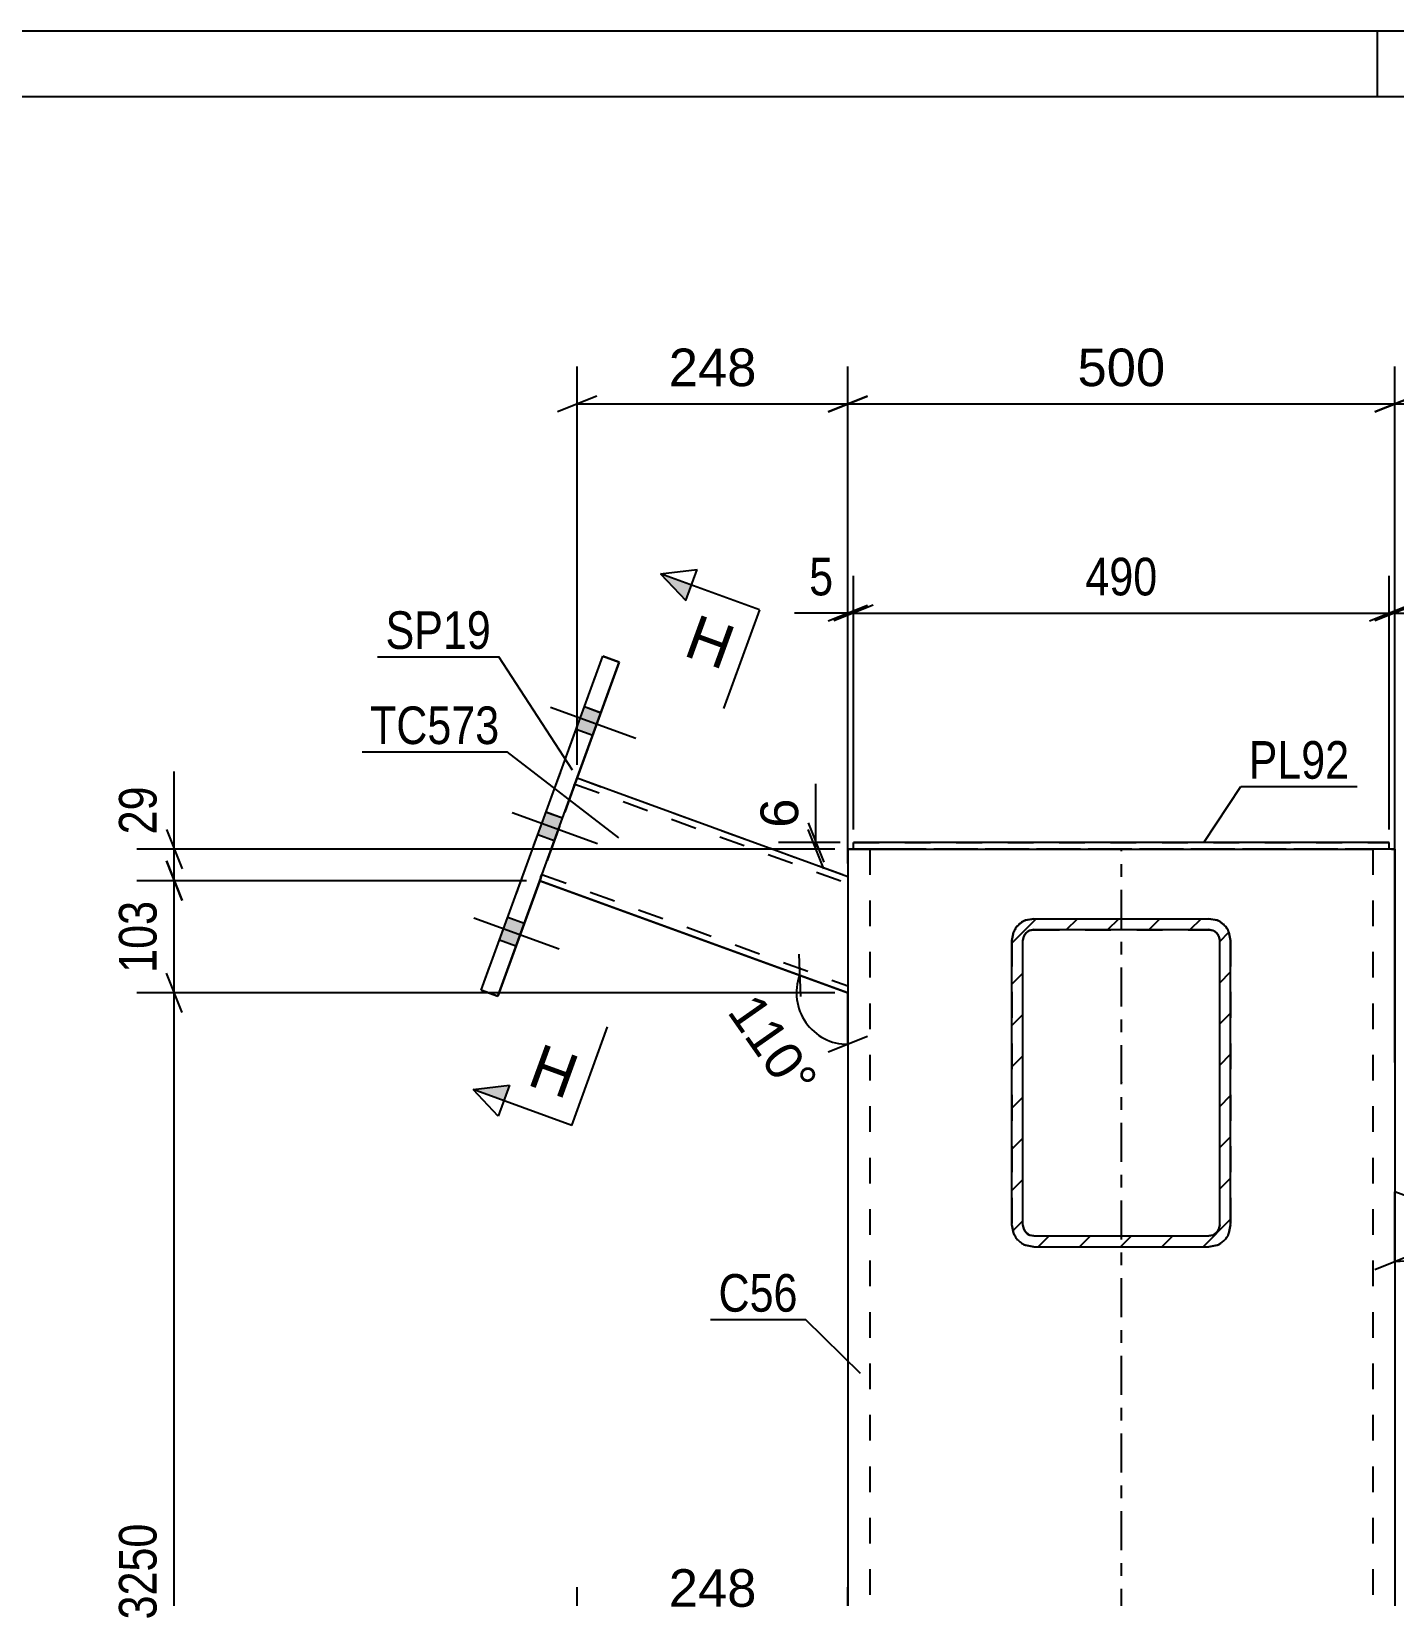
# Model space of a CAD drawing. Header units: millimetres. Extents: x -163 to 431, y -189 to 231.
# Drawn here: x 118.4 to 222.3, y 111.9 to 231.2 of the extents above; entities that cross this region are included whole.
import ezdxf

# ---------------------------------------------------------------- set-up
doc = ezdxf.new("R2010")
doc.units = ezdxf.units.MM
doc.linetypes.add('DXK_LINE_DOT2', pattern=[3.9198, 1.9599, -1.9599])
doc.linetypes.add('DXK_LINE_DOT3', pattern=[5.9187, 2.979, -0.9799, 0.9799, -0.9799])
doc.styles.add('Arial', font='ARIAL.TTF', dxfattribs={"height": 0.2})
doc.styles.add('Arial Narrow', font='ARIALN.TTF', dxfattribs={"height": 0.2})

# ---------------------------------------------------------------- blocks, each defined once
blk = doc.blocks.new('Unknown-284932107-1134')
at = {"color": 5, "linetype": 'Continuous'}
for p, q in [((430.97, 231.21), (-163.03, 231.21)), ((220.97, 226.21), (220.97, 231.21)), ((425.97, 226.21), (-158.03, 226.21))]:
    blk.add_line(p, q, dxfattribs=at)
blk = doc.blocks.new('Part-284932107-2715 - 2539')
at = {"linetype": 'Continuous'}
h = blk.add_hatch(dxfattribs=at)
h.set_pattern_fill('', scale=0.7, style=0, pattern_type=0)
h.set_pattern_definition([(45, (209.6648, 162.5656), (-1.57154, 1.57154), [])])
h.paths.add_polyline_path([(209.79, 161.93), (209.66, 162.57), (209.3, 163.11), (208.76, 163.47), (208.12, 163.59), (194.79, 163.59), (194.15, 163.47), (193.61, 163.11), (193.25, 162.57), (193.12, 161.93), (193.12, 140.26), (193.25, 139.62), (193.61, 139.08), (194.15, 138.72), (194.79, 138.59), (208.12, 138.59), (208.76, 138.72), (209.3, 139.08), (209.66, 139.62), (209.79, 140.26)])
h.paths.add_polyline_path([(208.89, 139.94), (208.71, 139.67), (208.44, 139.49), (208.12, 139.43), (194.79, 139.43), (194.47, 139.49), (194.2, 139.67), (194.02, 139.94), (193.96, 140.26), (193.96, 161.93), (194.02, 162.25), (194.2, 162.52), (194.47, 162.7), (194.79, 162.76), (208.12, 162.76), (208.44, 162.7), (208.71, 162.52), (208.89, 162.25), (208.96, 161.93), (208.96, 140.26)])
at = {"color": 7, "linetype": 'DXK_LINE_DOT2'}
for p, q in [((194.15, 163.47), (194.79, 163.59)), ((194.79, 163.59), (208.12, 163.59)), ((194.79, 163.59), (194.79, 163.59)), ((208.12, 163.59), (208.12, 163.59)), ((208.12, 163.59), (208.76, 163.47)), ((193.12, 161.93), (193.25, 162.56)), ((194.02, 162.24), (193.96, 161.93)), ((194.2, 162.51), (194.2, 162.52)), ((208.71, 162.51), (208.71, 162.52)), ((208.96, 161.93), (208.89, 162.24)), ((209.66, 162.56), (209.79, 161.93)), ((193.12, 161.93), (193.12, 161.93)), ((193.12, 161.93), (193.12, 140.26)), ((193.96, 161.93), (193.96, 161.93)), ((193.96, 140.26), (193.96, 161.93)), ((208.96, 161.93), (208.96, 161.93)), ((208.96, 140.26), (208.96, 161.93)), ((209.79, 161.93), (209.79, 140.26)), ((193.25, 139.62), (193.12, 140.26)), ((193.96, 140.26), (193.96, 140.26)), ((193.96, 140.26), (194.02, 139.94)), ((208.89, 139.94), (208.96, 140.26)), ((208.96, 140.26), (208.96, 140.26)), ((209.79, 140.26), (209.66, 139.62)), ((194.47, 139.49), (194.79, 139.43)), ((194.79, 139.43), (194.79, 139.43)), ((194.79, 139.43), (208.12, 139.43)), ((208.12, 139.43), (208.44, 139.49)), ((208.12, 139.43), (208.12, 139.43))]:
    blk.add_line(p, q, dxfattribs=at)
at = {"color": 2, "linetype": 'Continuous'}
for p, q in [((194.79, 163.59), (194.15, 163.47)), ((194.79, 163.59), (208.12, 163.59)), ((208.76, 163.47), (208.12, 163.59)), ((193.25, 162.57), (193.12, 161.93)), ((193.96, 161.93), (194.02, 162.25)), ((194.79, 162.76), (194.47, 162.7)), ((194.47, 162.7), (194.79, 162.76)), ((194.79, 162.76), (194.79, 162.76)), ((194.79, 162.76), (208.12, 162.76)), ((194.79, 162.76), (208.12, 162.76)), ((208.12, 162.76), (208.12, 162.76)), ((208.44, 162.7), (208.12, 162.76)), ((208.12, 162.76), (208.44, 162.7)), ((208.89, 162.25), (208.96, 161.93)), ((209.79, 161.93), (209.66, 162.57)), ((193.12, 140.26), (193.12, 161.93)), ((193.96, 140.26), (193.96, 161.93)), ((208.96, 140.26), (208.96, 161.93)), ((209.79, 140.26), (209.79, 161.93)), ((193.12, 140.26), (193.25, 139.62)), ((194.02, 139.94), (193.96, 140.26)), ((208.96, 140.26), (208.89, 139.94)), ((209.66, 139.62), (209.79, 140.26)), ((193.61, 139.08), (193.61, 139.08)), ((194.79, 138.59), (194.15, 138.72)), ((194.15, 138.72), (194.79, 138.59)), ((194.79, 139.43), (194.47, 139.49)), ((194.79, 139.43), (208.12, 139.43)), ((194.79, 138.59), (208.12, 138.59)), ((194.79, 138.59), (194.79, 138.59)), ((194.79, 138.59), (208.12, 138.59)), ((208.44, 139.49), (208.12, 139.43)), ((208.76, 138.72), (208.12, 138.59)), ((208.12, 138.59), (208.76, 138.72)), ((208.12, 138.59), (208.12, 138.59)), ((209.3, 139.08), (209.3, 139.08))]:
    blk.add_line(p, q, dxfattribs=at)
at = {"color": 7, "linetype": 'DXK_LINE_DOT3'}
blk.add_line((201.46, 151.1), (201.46, 151.09), dxfattribs=at)
at = {"color": 7, "linetype": 'DXK_LINE_DOT2'}
for centre, radius, start, end in [((194.79, 161.93), 1.67, 112.5, 157.5), ((208.12, 161.93), 1.67, 22.5, 67.5), ((194.79, 140.26), 0.833, 202.5, 247.5), ((208.12, 140.26), 0.833, 292.5, 337.5)]:
    blk.add_arc(centre, radius, start, end, dxfattribs=at)
at = {"color": 2, "linetype": 'Continuous'}
for centre, radius, start, end in [((194.79, 161.93), 1.67, 112.5, 157.5), ((208.12, 161.93), 1.67, 22.5, 67.5), ((194.79, 161.93), 0.833, 112.5, 157.5), ((194.79, 161.93), 0.833, 112.5, 157.5), ((208.12, 161.93), 0.833, 22.5, 67.5), ((208.12, 161.93), 0.833, 22.5, 67.5), ((194.79, 140.26), 1.67, 202.5, 247.5), ((194.79, 140.26), 1.67, 202.5, 247.5), ((194.79, 140.26), 0.833, 202.5, 247.5), ((208.12, 140.26), 0.833, 292.5, 337.5), ((208.12, 140.26), 1.67, 292.5, 337.5), ((208.12, 140.26), 1.67, 292.5, 337.5)]:
    blk.add_arc(centre, radius, start, end, dxfattribs=at)
blk = doc.blocks.new('Part-284932107-2576 - 2539')
at = {"color": 7, "linetype": 'DXK_LINE_DOT2'}
for p, q in [((159.96, 174.25), (159.88, 174.05)), ((159.88, 174.05), (159.96, 174.25)), ((159.98, 174.32), (159.96, 174.25)), ((159.96, 174.25), (159.98, 174.32)), ((159.98, 174.32), (159.98, 174.32)), ((159.98, 174.32), (180.62, 166.81)), ((159.77, 173.74), (157.32, 167)), ((159.77, 173.74), (157.34, 167.07)), ((159.8, 173.82), (157.35, 167.1)), ((159.71, 173.56), (157.35, 167.1)), ((159.76, 173.72), (159.71, 173.56)), ((159.8, 173.82), (159.76, 173.72)), ((159.88, 174.05), (159.77, 173.74)), ((159.77, 173.74), (159.88, 174.05)), ((159.8, 173.82), (159.81, 173.85)), ((159.81, 173.85), (159.8, 173.82)), ((159.81, 173.85), (159.81, 173.85)), ((159.81, 173.85), (180.62, 166.28)), ((159.81, 173.85), (180.62, 166.28)), ((157.23, 166.77), (157.34, 167.07)), ((157.32, 167), (157.23, 166.77)), ((157.32, 167), (157.3, 166.96)), ((157.3, 166.96), (157.32, 167)), ((157.35, 167.1), (157.32, 167)), ((157.32, 167), (157.35, 167.1)), ((157.13, 166.49), (157.16, 166.57)), ((157.16, 166.56), (157.13, 166.49)), ((157.13, 166.49), (157.13, 166.49)), ((157.23, 166.77), (157.16, 166.56)), ((157.16, 166.57), (157.23, 166.77)), ((157.3, 166.96), (157.3, 166.96)), ((157.3, 166.96), (180.62, 158.47)), ((157.3, 166.96), (180.62, 158.47)), ((180.62, 166.81), (180.62, 157.94))]:
    blk.add_line(p, q, dxfattribs=at)
at = {"color": 2, "linetype": 'Continuous'}
for p, q in [((159.98, 174.32), (180.62, 166.81)), ((180.62, 157.94), (157.13, 166.49)), ((157.13, 166.49), (180.62, 157.94))]:
    blk.add_line(p, q, dxfattribs=at)
blk = doc.blocks.new('Part-284932107-2661 - 2539')
at = {"color": 2, "linetype": 'Continuous'}
for p, q in [((152.67, 158.14), (161.94, 183.59)), ((153.93, 157.69), (163.19, 183.14)), ((163.19, 183.13), (159.98, 174.32)), ((163.19, 183.14), (161.94, 183.59)), ((163.19, 183.13), (163.19, 183.14)), ((163.19, 183.13), (163.19, 183.13)), ((157.13, 166.49), (153.93, 157.68)), ((153.93, 157.68), (152.67, 158.14)), ((152.67, 158.14), (152.67, 158.14)), ((152.67, 158.14), (152.67, 158.14)), ((152.67, 158.14), (153.93, 157.69)), ((153.93, 157.68), (153.93, 157.69))]:
    blk.add_line(p, q, dxfattribs=at)
at = {"color": 7, "linetype": 'DXK_LINE_DOT2'}
for p, q in [((152.67, 158.14), (161.94, 183.59)), ((161.94, 183.59), (163.19, 183.13)), ((161.94, 183.59), (161.94, 183.59)), ((159.98, 174.32), (157.13, 166.49))]:
    blk.add_line(p, q, dxfattribs=at)
blk = doc.blocks.new('Bolt-284932107-2662 - 2539')
at = {"linetype": 'Continuous'}
for points in [[(161.17, 177.57), (161.79, 179.3), (160.54, 179.75), (159.91, 178.03)], [(161.17, 177.57), (161.79, 179.3), (160.54, 179.75), (159.91, 178.03)], [(161.17, 177.57), (161.79, 179.29), (160.54, 179.75), (159.91, 178.03)], [(158.24, 169.55), (158.87, 171.27), (157.62, 171.73), (156.99, 170)], [(158.24, 169.55), (158.87, 171.27), (157.62, 171.72), (156.99, 170)], [(155.32, 161.52), (155.95, 163.24), (154.7, 163.7), (154.07, 161.98)], [(155.32, 161.52), (155.95, 163.24), (154.7, 163.7), (154.07, 161.98)], [(155.32, 161.52), (155.95, 163.24), (154.7, 163.7), (154.07, 161.97)]]:
    blk.add_hatch(color=1, dxfattribs=at).paths.add_polyline_path(points)
at = {"color": 1, "linetype": 'Continuous'}
for p, q in [((157.96, 179.72), (164.45, 177.35)), ((157.96, 179.72), (164.45, 177.35)), ((157.96, 179.72), (164.45, 177.35)), ((160.54, 179.75), (161.79, 179.3)), ((160.54, 179.75), (161.79, 179.3)), ((160.54, 179.75), (161.79, 179.29)), ((159.91, 178.03), (161.17, 177.57)), ((159.91, 178.03), (161.17, 177.57)), ((159.91, 178.03), (161.17, 177.57)), ((155.03, 171.69), (161.53, 169.33)), ((155.03, 171.69), (161.53, 169.32)), ((157.62, 171.73), (158.87, 171.27)), ((157.62, 171.72), (158.87, 171.27)), ((156.99, 170), (158.24, 169.55)), ((156.99, 170), (158.24, 169.55)), ((152.11, 163.67), (158.61, 161.3)), ((152.11, 163.66), (158.61, 161.3)), ((152.11, 163.66), (158.61, 161.3)), ((154.7, 163.7), (155.95, 163.24)), ((154.7, 163.7), (155.95, 163.24)), ((154.7, 163.7), (155.95, 163.24)), ((154.07, 161.98), (155.32, 161.52)), ((154.07, 161.98), (155.32, 161.52)), ((154.07, 161.97), (155.32, 161.52))]:
    blk.add_line(p, q, dxfattribs=at)
blk = doc.blocks.new('Part-284932107-2673 - 2539')
at = {"color": 2, "linetype": 'Continuous'}
for p, q in [((180.62, 168.9), (180.62, 103.63)), ((180.62, 168.9), (180.88, 168.9)), ((180.88, 168.9), (181.04, 168.9)), ((182.44, 168.9), (182.68, 168.9)), ((182.68, 168.9), (183.96, 168.9)), ((183.96, 168.9), (218.96, 168.9)), ((218.96, 168.9), (220.23, 168.9)), ((220.48, 168.9), (220.23, 168.9)), ((222.04, 168.9), (221.87, 168.9)), ((222.04, 168.9), (222.29, 168.9)), ((222.29, 168.9), (222.29, 103.63))]:
    blk.add_line(p, q, dxfattribs=at)
at = {"color": 7, "linetype": 'DXK_LINE_DOT2'}
for p, q in [((180.88, 168.89), (180.62, 168.89)), ((181.6, 168.89), (180.88, 168.89)), ((181.04, 168.9), (181.6, 168.9)), ((181.6, 168.9), (182.44, 168.9)), ((182.68, 168.89), (181.6, 168.89)), ((182.29, 168.9), (182.29, 103.63)), ((182.42, 168.9), (182.29, 168.9)), ((182.29, 168.89), (182.42, 168.89)), ((182.78, 168.9), (182.42, 168.9)), ((182.42, 168.89), (182.78, 168.89)), ((183.96, 168.89), (182.68, 168.89)), ((183.32, 168.9), (182.78, 168.9)), ((182.78, 168.89), (183.32, 168.89)), ((183.96, 168.9), (183.32, 168.9)), ((183.32, 168.89), (183.96, 168.89)), ((183.96, 168.9), (218.96, 168.9)), ((183.96, 168.89), (218.96, 168.89)), ((183.96, 168.89), (218.96, 168.89)), ((219.6, 168.9), (218.96, 168.9)), ((218.96, 168.89), (219.6, 168.89)), ((220.23, 168.89), (218.96, 168.89)), ((220.14, 168.9), (219.6, 168.9)), ((219.6, 168.89), (220.14, 168.89)), ((220.5, 168.9), (220.14, 168.9)), ((220.14, 168.89), (220.5, 168.89)), ((221.32, 168.89), (220.23, 168.89)), ((221.32, 168.9), (220.48, 168.9)), ((220.62, 168.9), (220.5, 168.9)), ((220.5, 168.89), (220.62, 168.89)), ((220.62, 168.9), (220.62, 103.63)), ((221.87, 168.9), (221.32, 168.9)), ((222.04, 168.89), (221.32, 168.89)), ((222.29, 168.89), (222.04, 168.89))]:
    blk.add_line(p, q, dxfattribs=at)
at = {"color": 7, "linetype": 'DXK_LINE_DOT3'}
blk.add_line((201.46, 103.63), (201.46, 168.89), dxfattribs=at)
blk = doc.blocks.new('Part-284932107-2721 - 2539')
at = {"color": 2, "linetype": 'Continuous'}
for p, q in [((221.87, 169.4), (181.04, 169.4)), ((181.04, 168.9), (181.04, 169.4)), ((221.87, 168.9), (221.87, 169.4)), ((181.04, 168.9), (182.44, 168.9)), ((221.87, 168.9), (220.48, 168.9))]:
    blk.add_line(p, q, dxfattribs=at)
at = {"color": 7, "linetype": 'DXK_LINE_DOT2'}
for p, q in [((181.04, 169.39), (221.87, 169.39)), ((181.04, 168.89), (181.04, 168.9)), ((181.04, 168.89), (181.04, 168.9)), ((221.87, 168.89), (181.04, 168.89)), ((220.48, 168.9), (182.44, 168.9)), ((221.87, 168.89), (221.87, 168.9)), ((221.87, 168.9), (221.87, 168.89))]:
    blk.add_line(p, q, dxfattribs=at)
blk = doc.blocks.new('Part-284932107-2686 - 2539')
at = {"color": 7, "linetype": 'DXK_LINE_DOT2'}
for p, q in [((194.79, 163.59), (194.15, 163.46)), ((194.79, 163.59), (208.12, 163.59)), ((194.79, 163.58), (194.79, 163.59)), ((208.12, 163.58), (208.12, 163.59)), ((208.76, 163.46), (208.12, 163.59)), ((193.25, 162.56), (193.12, 161.92)), ((193.96, 161.92), (194.02, 162.24)), ((194.2, 162.51), (194.2, 162.51)), ((194.47, 162.69), (194.79, 162.75)), ((194.79, 162.75), (194.79, 162.75)), ((194.79, 162.75), (208.12, 162.75)), ((208.12, 162.75), (208.12, 162.75)), ((208.12, 162.75), (208.44, 162.69)), ((208.71, 162.51), (208.71, 162.51)), ((208.89, 162.24), (208.96, 161.92)), ((209.79, 161.92), (209.66, 162.56)), ((193.12, 161.92), (193.12, 140.25)), ((193.96, 161.92), (193.96, 161.92)), ((193.96, 140.25), (193.96, 161.92)), ((208.96, 161.92), (208.96, 161.92)), ((208.96, 140.25), (208.96, 161.92)), ((209.79, 161.92), (209.79, 140.25)), ((193.12, 140.25), (193.25, 139.61)), ((193.96, 140.25), (193.96, 140.25)), ((194.02, 139.93), (193.96, 140.25)), ((208.96, 140.25), (208.89, 139.93)), ((208.96, 140.25), (208.96, 140.25)), ((209.66, 139.61), (209.79, 140.25)), ((193.61, 139.07), (193.61, 139.07)), ((194.15, 138.71), (194.79, 138.59)), ((194.79, 139.42), (194.47, 139.48)), ((194.79, 139.42), (194.79, 139.42)), ((194.79, 139.42), (208.12, 139.42)), ((194.79, 138.59), (208.12, 138.59)), ((194.79, 138.58), (194.79, 138.59)), ((208.44, 139.48), (208.12, 139.42)), ((208.12, 139.42), (208.12, 139.42)), ((208.12, 138.59), (208.76, 138.71)), ((208.12, 138.58), (208.12, 138.59)), ((209.3, 139.07), (209.3, 139.07))]:
    blk.add_line(p, q, dxfattribs=at)
at = {"color": 7, "linetype": 'DXK_LINE_DOT3'}
blk.add_line((201.46, 151.09), (201.46, 151.08), dxfattribs=at)
at = {"color": 7, "linetype": 'DXK_LINE_DOT2'}
for centre, radius, start, end in [((194.79, 161.92), 1.67, 112.5, 157.5), ((208.12, 161.92), 1.67, 22.5, 67.5), ((194.79, 161.92), 0.833, 112.5, 157.5), ((208.12, 161.92), 0.833, 22.5, 67.5), ((194.79, 140.25), 1.67, 202.5, 247.5), ((194.79, 140.25), 0.833, 202.5, 247.5), ((208.12, 140.25), 0.833, 292.5, 337.5), ((208.12, 140.25), 1.67, 292.5, 337.5)]:
    blk.add_arc(centre, radius, start, end, dxfattribs=at)
blk = doc.blocks.new('AngleDimension-284932107-3002 - 2539')
at = {"color": 7, "linetype": 'Continuous'}
for p, q in [((227.28, 140.96), (222.29, 142.78)), ((222.29, 137.47), (222.29, 142.78)), ((223.23, 142.43), (227.28, 140.96)), ((227.23, 142.58), (227.33, 139.35)), ((220.79, 136.87), (223.79, 138.07))]:
    blk.add_line(p, q, dxfattribs=at)
blk.add_arc((222.29, 142.78), 5.31, 270, 340, dxfattribs=at)
at = {"color": 0}
blk.add_wipeout([(230.91, 136.1), (228.5, 139.54), (223.21, 135.84), (225.62, 132.4)], dxfattribs=at)
at = {"color": 3, "style": 'Arial Narrow'}
blk.add_text('70°', height=2.863, rotation=35.002, dxfattribs=at).set_placement((225.76, 133.23))
blk = doc.blocks.new('StraightDimension-284932107-2858 - 2539')
at = {"color": 7, "linetype": 'Continuous'}
for p, q in [((178.18, 169.4), (178.18, 173.87)), ((178.18, 169.4), (178.18, 173.87)), ((177.58, 170.9), (178.78, 167.9)), ((180.04, 169.4), (175.33, 169.4)), ((178.78, 167.39), (177.58, 170.39)), ((178.18, 168.89), (178.18, 169.4)), ((179.62, 168.89), (175.33, 168.89))]:
    blk.add_line(p, q, dxfattribs=at)
at = {"color": 0}
blk.add_wipeout([(177.43, 173.35), (173.23, 173.35), (173.23, 169.92), (177.43, 169.92)], dxfattribs=at)
at = {"color": 3, "style": 'Arial'}
blk.add_text('6', height=2.87, rotation=90.0002, dxfattribs=at).set_placement((176.83, 170.52))
blk = doc.blocks.new('StraightDimension-284932107-3031 - 2539')
at = {"color": 7, "linetype": 'Continuous'}
for p, q in [((222.29, 152.64), (222.29, 205.67)), ((261.45, 138.39), (261.45, 205.67)), ((223.79, 203.42), (220.79, 202.22)), ((222.29, 202.82), (261.45, 202.82)), ((259.95, 202.22), (262.95, 203.42))]:
    blk.add_line(p, q, dxfattribs=at)
at = {"color": 0}
blk.add_wipeout([(245.8, 203.57), (245.8, 207.77), (237.93, 207.77), (237.93, 203.57)], dxfattribs=at)
at = {"color": 3, "style": 'Arial'}
blk.add_text('470', height=2.865, dxfattribs=at).set_placement((238.53, 204.17))
blk = doc.blocks.new('StraightDimension-284932107-2740 - 2539')
at = {"color": 7, "linetype": 'Continuous'}
for p, q in [((159.98, 78.6), (159.98, 112.66)), ((180.62, 71.08), (180.62, 112.66)), ((161.48, 110.41), (158.48, 109.21)), ((159.98, 109.81), (180.62, 109.81)), ((179.12, 109.21), (182.12, 110.41))]:
    blk.add_line(p, q, dxfattribs=at)
at = {"color": 0}
blk.add_wipeout([(174.24, 110.56), (174.24, 114.76), (166.37, 114.76), (166.37, 110.56)], dxfattribs=at)
at = {"color": 3, "style": 'Arial'}
blk.add_text('248', height=2.865, dxfattribs=at).set_placement((166.97, 111.16))
blk = doc.blocks.new('AngleDimension-284932107-2797 - 2539')
at = {"color": 7, "linetype": 'Continuous'}
for p, q in [((176.89, 160.89), (177, 157.66)), ((176.94, 159.28), (180.62, 157.94)), ((180.62, 154.02), (180.62, 157.94)), ((180.62, 156.94), (180.62, 154.02)), ((182.12, 154.62), (179.12, 153.42))]:
    blk.add_line(p, q, dxfattribs=at)
blk.add_arc((180.62, 157.94), 3.92, 160, 270, dxfattribs=at)
at = {"color": 0}
blk.add_wipeout([(175.96, 148.89), (179.4, 151.3), (173.96, 159.05), (170.52, 156.65)], dxfattribs=at)
at = {"color": 3, "style": 'Arial'}
blk.add_text('110°', height=2.865, rotation=-54.9982, dxfattribs=at).set_placement((171.36, 156.5))
blk = doc.blocks.new('StraightDimension-284932107-2942 - 2539')
at = {"color": 7, "linetype": 'Continuous'}
for p, q in [((129.28, 168.89), (129.28, 174.8)), ((129.28, 168.89), (129.28, 174.8)), ((128.68, 170.39), (129.88, 167.39)), ((179.62, 168.89), (126.43, 168.89)), ((129.28, 166.49), (129.28, 168.89)), ((129.88, 164.99), (128.68, 167.99)), ((156.13, 166.49), (126.43, 166.49))]:
    blk.add_line(p, q, dxfattribs=at)
at = {"color": 0}
blk.add_wipeout([(128.53, 174.28), (124.33, 174.28), (124.33, 169.42), (128.53, 169.42)], dxfattribs=at)
at = {"color": 3, "style": 'Arial Narrow'}
blk.add_text('29', height=2.863, rotation=90.0002, dxfattribs=at).set_placement((127.93, 170.02))
blk = doc.blocks.new('StraightDimension-284932107-2948 - 2539')
at = {"color": 7, "linetype": 'Continuous'}
for p, q in [((128.68, 167.99), (129.88, 164.99)), ((156.13, 166.49), (126.43, 166.49)), ((129.28, 157.94), (129.28, 166.49)), ((129.88, 156.44), (128.68, 159.44)), ((179.62, 157.94), (126.43, 157.94))]:
    blk.add_line(p, q, dxfattribs=at)
at = {"color": 0}
blk.add_wipeout([(128.53, 165.56), (124.33, 165.56), (124.33, 158.87), (128.53, 158.87)], dxfattribs=at)
at = {"color": 3, "style": 'Arial Narrow'}
blk.add_text('103', height=2.863, rotation=90.0002, dxfattribs=at).set_placement((127.93, 159.47))
blk = doc.blocks.new('StraightDimension-284932107-2956 - 2539')
at = {"color": 7, "linetype": 'Continuous'}
for p, q in [((129.88, 156.44), (128.68, 159.44)), ((179.62, 157.94), (126.43, 157.94)), ((129.28, 69.77), (129.28, 157.94)), ((128.68, 71.27), (129.88, 68.27)), ((156.13, 69.77), (126.43, 69.77))]:
    blk.add_line(p, q, dxfattribs=at)
at = {"color": 0}
blk.add_wipeout([(128.53, 118.11), (124.33, 118.11), (124.33, 109.6), (128.53, 109.6)], dxfattribs=at)
at = {"color": 3, "style": 'Arial Narrow'}
blk.add_text('3250', height=2.863, rotation=90.0002, dxfattribs=at).set_placement((127.93, 110.2))
blk = doc.blocks.new('StraightDimension-284932107-3010 - 2539')
at = {"color": 7, "linetype": 'Continuous'}
for p, q in [((180.62, 169.89), (180.62, 189.73)), ((181.04, 170.4), (181.04, 189.73)), ((179.12, 186.28), (182.12, 187.48)), ((182.54, 187.48), (179.54, 186.28)), ((180.62, 186.88), (176.55, 186.88)), ((180.62, 186.88), (176.55, 186.88)), ((180.62, 186.88), (181.04, 186.88))]:
    blk.add_line(p, q, dxfattribs=at)
at = {"color": 0}
blk.add_wipeout([(180.1, 187.63), (180.1, 191.83), (177.07, 191.83), (177.07, 187.63)], dxfattribs=at)
at = {"color": 3, "style": 'Arial Narrow'}
blk.add_text('5', height=2.86, dxfattribs=at).set_placement((177.67, 188.23))
blk = doc.blocks.new('StraightDimension-284932107-3016 - 2539')
at = {"color": 7, "linetype": 'Continuous'}
for p, q in [((181.04, 170.4), (181.04, 189.73)), ((221.87, 170.4), (221.87, 189.73)), ((182.54, 187.48), (179.54, 186.28)), ((220.37, 186.28), (223.37, 187.48)), ((181.04, 186.88), (221.87, 186.88))]:
    blk.add_line(p, q, dxfattribs=at)
at = {"color": 0}
blk.add_wipeout([(204.8, 187.63), (204.8, 191.83), (198.12, 191.83), (198.12, 187.63)], dxfattribs=at)
at = {"color": 3, "style": 'Arial Narrow'}
blk.add_text('490', height=2.863, dxfattribs=at).set_placement((198.72, 188.23))
blk = doc.blocks.new('StraightDimension-284932107-3024 - 2539')
at = {"color": 7, "linetype": 'Continuous'}
for p, q in [((221.87, 170.4), (221.87, 189.73)), ((222.29, 169.89), (222.29, 189.73)), ((220.37, 186.28), (223.37, 187.48)), ((223.79, 187.48), (220.79, 186.28)), ((221.87, 186.88), (222.29, 186.88)), ((222.29, 186.88), (226.37, 186.88)), ((222.29, 186.88), (226.37, 186.88))]:
    blk.add_line(p, q, dxfattribs=at)
at = {"color": 0}
blk.add_wipeout([(225.84, 187.63), (225.84, 191.83), (222.82, 191.83), (222.82, 187.63)], dxfattribs=at)
at = {"color": 3, "style": 'Arial Narrow'}
blk.add_text('5', height=2.86, dxfattribs=at).set_placement((223.42, 188.23))
blk = doc.blocks.new('StraightDimension-284932107-3041 - 2539')
at = {"color": 7, "linetype": 'Continuous'}
for p, q in [((180.62, 167.81), (180.62, 205.67)), ((222.29, 152.64), (222.29, 205.67)), ((182.12, 203.42), (179.12, 202.22)), ((180.62, 202.82), (222.29, 202.82)), ((220.79, 202.22), (223.79, 203.42))]:
    blk.add_line(p, q, dxfattribs=at)
at = {"color": 0}
blk.add_wipeout([(205.39, 203.57), (205.39, 207.77), (197.52, 207.77), (197.52, 203.57)], dxfattribs=at)
at = {"color": 3, "style": 'Arial'}
blk.add_text('500', height=2.865, dxfattribs=at).set_placement((198.12, 204.17))
blk = doc.blocks.new('StraightDimension-284932107-3058 - 2539')
at = {"color": 7, "linetype": 'Continuous'}
for p, q in [((159.98, 175.32), (159.98, 205.67)), ((180.62, 167.81), (180.62, 205.67)), ((161.48, 203.42), (158.48, 202.22)), ((159.98, 202.82), (180.62, 202.82)), ((179.12, 202.22), (182.12, 203.42))]:
    blk.add_line(p, q, dxfattribs=at)
at = {"color": 0}
blk.add_wipeout([(174.24, 203.57), (174.24, 207.77), (166.37, 207.77), (166.37, 203.57)], dxfattribs=at)
at = {"color": 3, "style": 'Arial'}
blk.add_text('248', height=2.865, dxfattribs=at).set_placement((166.97, 204.17))
blk = doc.blocks.new('Mark-284932107-2572 - 2539')
at = {"color": 30, "linetype": 'Continuous'}
for p in [(143.6, 176.3), (163.15, 169.76)]:
    blk.add_line(p, (154.66, 176.3), dxfattribs=at)
at = {"color": 0}
blk.add_wipeout([(154.06, 176.9), (154.06, 179.9), (144.2, 179.9), (144.2, 176.9)], dxfattribs=at)
blk.add_wipeout([(154.06, 176.9), (154.06, 179.9), (144.2, 179.9), (144.2, 176.9)], dxfattribs=at)
at = {"color": 3, "style": 'Arial Narrow'}
blk.add_text('TC573', height=2.863, dxfattribs=at).set_placement((144.2, 176.9))
blk = doc.blocks.new('SectionMark-284932107-3079 - 2539')
at = {"linetype": 'Continuous'}
for points in [[(168.7, 189.01), (168.27, 187.84), (166.35, 189.87)], [(154.83, 150.9), (154.4, 149.72), (152.05, 150.58)]]:
    blk.add_hatch(color=6, dxfattribs=at).paths.add_polyline_path(points)
at = {"color": 6, "linetype": 'Continuous'}
for p, q in [((166.35, 189.87), (169.13, 190.19)), ((166.35, 189.87), (168.27, 187.84)), ((168.27, 187.84), (169.13, 190.19)), ((152.05, 150.58), (154.83, 150.9)), ((153.97, 148.55), (152.05, 150.58)), ((154.83, 150.9), (153.97, 148.55))]:
    blk.add_line(p, q, dxfattribs=at)
at = {"color": 0, "linetype": 'Continuous'}
for points in [[(171.13, 182.54), (172.33, 185.83), (169.16, 186.98), (167.97, 183.69)], [(159.23, 149.83), (160.42, 153.12), (157.26, 154.27), (156.06, 150.98)]]:
    blk.add_wipeout(points, dxfattribs=at)
at = {"color": 6, "linetype": 'Continuous'}
for p, q in [((173.87, 187.13), (166.35, 189.87)), ((173.87, 187.13), (171.13, 179.61)), ((159.57, 147.84), (162.3, 155.36)), ((159.57, 147.84), (152.05, 150.58))]:
    blk.add_line(p, q, dxfattribs=at)
at = {"color": 3, "linetype": 'Continuous', "style": 'Arial'}
for p in [(167.97, 183.69), (156.06, 150.98)]:
    blk.add_text('H', height=3.34, rotation=-20.002, dxfattribs=at).set_placement(p)
blk = doc.blocks.new('Mark-284932107-2657 - 2539')
at = {"color": 30, "linetype": 'Continuous'}
for p in [(144.78, 183.55), (159.62, 174.92)]:
    blk.add_line(p, (154.02, 183.55), dxfattribs=at)
at = {"color": 0}
blk.add_wipeout([(153.42, 184.15), (153.42, 187.15), (145.38, 187.15), (145.38, 184.15)], dxfattribs=at)
blk.add_wipeout([(153.42, 184.15), (153.42, 187.15), (145.38, 187.15), (145.38, 184.15)], dxfattribs=at)
at = {"color": 3, "style": 'Arial Narrow'}
blk.add_text('SP19', height=2.863, dxfattribs=at).set_placement((145.38, 184.15))
blk = doc.blocks.new('Mark-284932107-2669 - 2539')
at = {"color": 30, "linetype": 'Continuous'}
for p in [(170.16, 133.05), (181.59, 128.94)]:
    blk.add_line(p, (177.39, 133.05), dxfattribs=at)
at = {"color": 0}
blk.add_wipeout([(176.79, 133.65), (176.79, 136.65), (170.76, 136.65), (170.76, 133.65)], dxfattribs=at)
blk.add_wipeout([(176.79, 133.65), (176.79, 136.65), (170.76, 136.65), (170.76, 133.65)], dxfattribs=at)
at = {"color": 3, "style": 'Arial Narrow'}
blk.add_text('C56', height=2.863, dxfattribs=at).set_placement((170.76, 133.65))
blk = doc.blocks.new('Mark-284932107-2717 - 2539')
at = {"color": 30, "linetype": 'Continuous'}
for p, q in [((207.75, 169.4), (210.56, 173.66)), ((210.56, 173.66), (219.43, 173.66))]:
    blk.add_line(p, q, dxfattribs=at)
at = {"color": 0}
blk.add_wipeout([(218.83, 174.26), (218.83, 177.26), (211.16, 177.26), (211.16, 174.26)], dxfattribs=at)
blk.add_wipeout([(218.83, 174.26), (218.83, 177.26), (211.16, 177.26), (211.16, 174.26)], dxfattribs=at)
at = {"color": 3, "style": 'Arial Narrow'}
blk.add_text('PL92', height=2.863, dxfattribs=at).set_placement((211.16, 174.26))

msp = doc.modelspace()

# ---------------------------------------------------------------- block references
for name in ['Unknown-284932107-1134', 'Part-284932107-2661 - 2539', 'Bolt-284932107-2662 - 2539', 'Part-284932107-2576 - 2539', 'Part-284932107-2721 - 2539', 'Part-284932107-2673 - 2539', 'Part-284932107-2715 - 2539', 'Part-284932107-2686 - 2539']:
    msp.add_blockref(name, (0, 0))

# ---------------------------------------------------------------- next in the draw order: block references
for name in ['StraightDimension-284932107-2858 - 2539', 'AngleDimension-284932107-2797 - 2539', 'AngleDimension-284932107-3002 - 2539', 'StraightDimension-284932107-2740 - 2539']:
    msp.add_blockref(name, (0, 0))

# ---------------------------------------------------------------- next in the draw order: block references
for name in ['StraightDimension-284932107-3031 - 2539', 'StraightDimension-284932107-2942 - 2539']:
    msp.add_blockref(name, (0, 0))

# ---------------------------------------------------------------- next in the draw order: block references
for name in ['StraightDimension-284932107-3010 - 2539', 'StraightDimension-284932107-2948 - 2539']:
    msp.add_blockref(name, (0, 0))

# ---------------------------------------------------------------- next in the draw order: block references
for name in ['StraightDimension-284932107-3016 - 2539', 'StraightDimension-284932107-2956 - 2539']:
    msp.add_blockref(name, (0, 0))

# ---------------------------------------------------------------- next in the draw order: block references
for name in ['StraightDimension-284932107-3024 - 2539', 'Mark-284932107-2669 - 2539']:
    msp.add_blockref(name, (0, 0))

# ---------------------------------------------------------------- next in the draw order: block references
msp.add_blockref('StraightDimension-284932107-3041 - 2539', (0, 0))

# ---------------------------------------------------------------- next in the draw order: block references
for name in ['StraightDimension-284932107-3058 - 2539', 'Mark-284932107-2717 - 2539']:
    msp.add_blockref(name, (0, 0))

# ---------------------------------------------------------------- next in the draw order: block references
msp.add_blockref('Mark-284932107-2572 - 2539', (0, 0))

# ---------------------------------------------------------------- next in the draw order: block references
msp.add_blockref('SectionMark-284932107-3079 - 2539', (0, 0))

# ---------------------------------------------------------------- next in the draw order: block references
msp.add_blockref('Mark-284932107-2657 - 2539', (0, 0))

doc.saveas('drawing.dxf')
